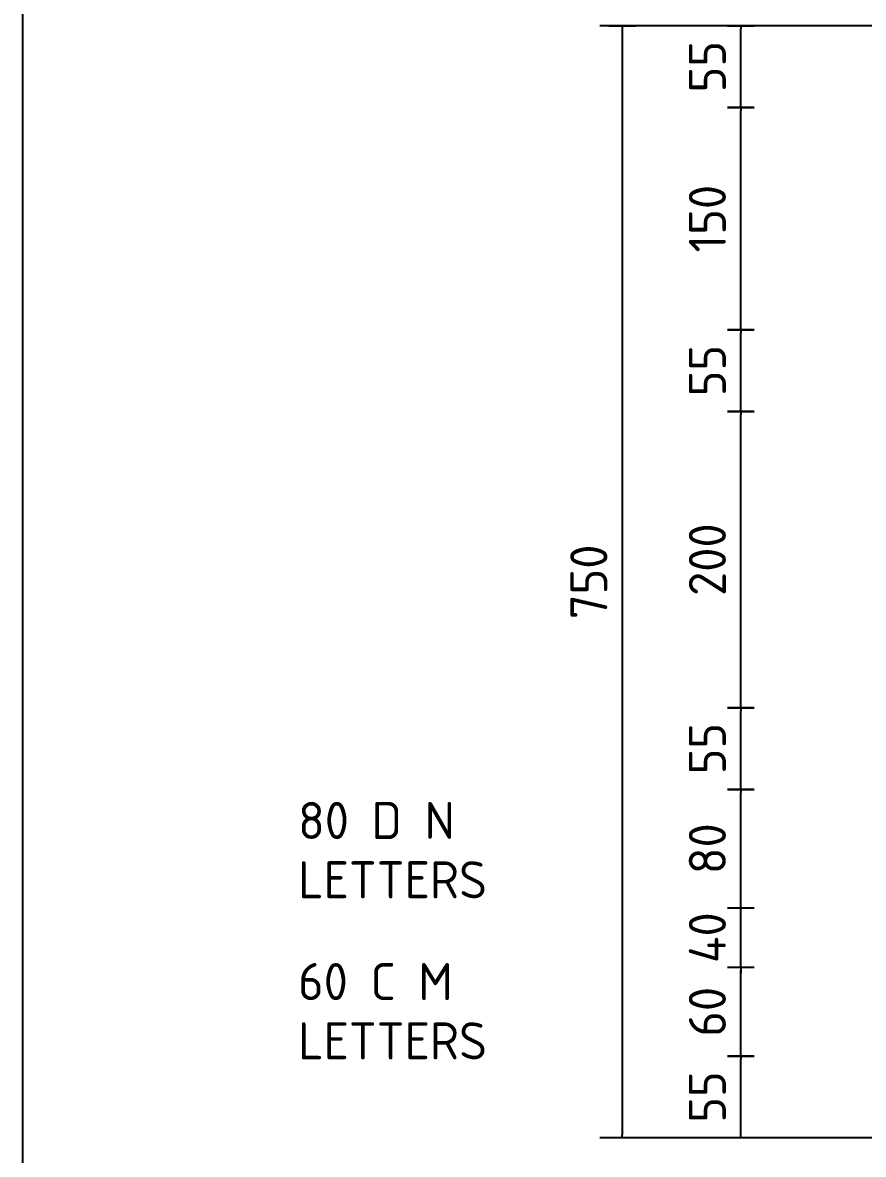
# Model space of a CAD drawing. Extents: x 0 to 420, y 0 to 297.
# Drawn here: x 13 to 69.7, y 126.6 to 202.9 of the extents above; entities that cross this region are included whole.
import ezdxf
from ezdxf.enums import TextEntityAlignment as Align

# ---------------------------------------------------------------- set-up
doc = ezdxf.new("R2010")
doc.units = 0
doc.header["$LTSCALE"] = 12
doc.header["$MEASUREMENT"] = 0
doc.layers.get('0').update_dxf_attribs({"linetype": 'CONTINUOUS'})
doc.layers.get('Defpoints').update_dxf_attribs({"linetype": 'CONTINUOUS'})
for name, color, linetype in [('COMMENTS', 4, 'CONTINUOUS'), ('L25', 1, 'CONTINUOUS'), ('L35', 3, 'CONTINUOUS'), ('TBLK18', 4, 'CONTINUOUS'), ('TBLK25', 1, 'CONTINUOUS'), ('TBLK35', 3, 'CONTINUOUS'), ('TBLK50', 7, 'CONTINUOUS')]:
    doc.layers.add(name, color=color, linetype=linetype)
doc.styles.add('ISO', font='iso3098b.shx')
doc.dimstyles.new('SIGNSDIM', dxfattribs={"dimtxt": 2.5, "dimasz": 0.2, "dimexe": 1.5, "dimexo": 2, "dimgap": 1, "dimtad": 1, "dimtoh": 1, "dimdec": 3, "dimlfac": 10, "dimrnd": 1, "dimdsep": 46, "dimtxsty": 'ISO', "dimblk": 'SGNDIM', "dimcen": 0.09, "dimse2": 1, "dimclrd": 256, "dimclre": 256, "dimclrt": 256, "dimadec": 0, "dimazin": 0, "dimtfac": 1, "dimtdec": 3, "dimtix": 1, "dimtmove": 2, "dimatfit": 3, "dimldrblk": 'SGNDIM', "dimfxl": 1, "dimtolj": 1, "dimarcsym": 0})

# ---------------------------------------------------------------- blocks, each defined once
blk = doc.blocks.new('A3BBLK')
at = {"layer": 'TBLK50'}
blk.add_line((13, 292.5), (13, 4.5), dxfattribs=at)
blk = doc.blocks.new('a3_in_vtblk std dwg')
blk.add_blockref('A3BBLK', (-3.741840828297427e-07, 1.894474053187878e-07))
at = {"layer": 'TBLK18', "style": 'ISO'}
blk.add_attdef('MR_DIRECTORATE', text='', height=1.5, dxfattribs=at).set_placement((381.4999755770158, 68.11854027699059), align=Align.CENTER)
for tag, p in [('STREET_NAME', (355.5137892048512, 62.09980777502454)), ('SUBURB_POSTCODE', (388.4876002642824, 62.09980777502456)), ('TELEPHONE_NO.', (368.3055848069769, 59.83607470429803)), ('FAX_NO.', (393.555162257961, 59.83607470429804))]:
    blk.add_attdef(tag, p, '', height=1.5, dxfattribs=at)
at = {"layer": 'TBLK25', "style": 'ISO'}
for tag, height, p in [('MR_BRANCH', 2, (381.4999755770158, 65.19891003042062)), ('ROAD_SECTION', 1.75, (384.4999996258161, 29.16173915914942)), ('SLK', 1.75, (384.4999996258161, 26.10752480193321)), ('CHAINAGE', 1.75, (384.4999996258161, 19.20540326262937))]:
    blk.add_attdef(tag, text='', height=height, dxfattribs=at).set_placement(p, align=Align.CENTER)
for tag, p, height in [('FILE_NUMBER', (371.7734368758553, 54.23654958023184), 2.5), ('DESIGNED_/_DRAWN', (371.7734368758553, 49.48654958023184), 2), ('VERIFIED', (371.7734368758553, 44.48654958023184), 2), ('APPROVED', (371.7734368758553, 39.48654958023184), 2), ('LOCAL_AUTHORITY', (370.4803377219841, 16.73347307702431), 1.25)]:
    blk.add_attdef(tag, p, '', height=height, dxfattribs=at)
at = {"layer": 'TBLK35', "style": 'ISO', "width": 0.9}
for tag, p in [('ROAD_PROJECT&NUMBER', (384.4999996258161, 32.230685934961)), ('DRAWING_DESCRIPTION', (384.4999996258161, 22.28803376023848))]:
    blk.add_attdef(tag, text='', height=2.5, dxfattribs=at).set_placement(p, align=Align.CENTER)
at = {"layer": 'TBLK50', "style": 'ISO'}
blk.add_attdef('MRWA_DRG_NUMBER', (356.2877078814561, 6.084560384789711), '', height=5, dxfattribs=at)
blk = doc.blocks.new('BLK1DES')
at = {"layer": 'COMMENTS', "style": 'ISO'}
for s, p in [('80 D N', (0, 0)), ('LETTERS', (0, -4))]:
    blk.add_text(s, height=2.5, dxfattribs=at).set_placement(p)
blk = doc.blocks.new('BLK2DES')
at = {"layer": 'COMMENTS', "style": 'ISO'}
for s, p in [('60 C M', (0, 0)), ('LETTERS', (0, -4))]:
    blk.add_text(s, height=2.5, dxfattribs=at).set_placement(p)
blk = doc.blocks.new('SGNDIM')
for p, q in [((0, 4.5), (0, -4.5)), ((0, 0), (-1, 0))]:
    blk.add_line(p, q)
blk = doc.blocks.new('*D33')
at = {"layer": 'Defpoints', "color": 0, "transparency": 16777216}
for p in [(81.54349971985914, 202.7231264215896), (53.45021712721268, 127.7231264215897), (80.99830924289063, 127.7231264215897)]:
    blk.add_point(p, dxfattribs=at)
at = {"layer": 'L25', "lineweight": -2, "transparency": 16777216}
for p, q in [((79.54349971985914, 202.7231264215896), (51.9502171272127, 202.7231264215896)), ((53.4502171272127, 202.5231264215896), (53.45021712721268, 127.9231264215897)), ((78.99830924289063, 127.7231264215897), (51.95021712721268, 127.7231264215897))]:
    blk.add_line(p, q, dxfattribs=at)
at = {"layer": 'L25', "lineweight": -2, "transparency": 16777216, "xscale": 0.2, "yscale": 0.2, "zscale": 0.2}
for p, rotation in [((53.4502171272127, 202.7231264215896), 90), ((53.45021712721268, 127.7231264215897), 270)]:
    blk.add_blockref('SGNDIM', p, dxfattribs=dict(at, rotation=rotation))
at = {"layer": 'L25', "transparency": 16777216, "insert": (51.20021712721266, 165.2231264215897), "char_height": 2.5, "attachment_point": 5, "rotation": 90, "style": 'ISO'}
blk.add_mtext('\\A1;750', dxfattribs=at)
blk = doc.blocks.new('*D15')
at = {"layer": 'Defpoints', "color": 0, "transparency": 16777216}
for p in [(61.45021712721268, 133.2231264215896), (61.45021712721268, 133.2231264215896), (61.45021712721268, 127.7231264215896)]:
    blk.add_point(p, dxfattribs=at)
at = {"layer": 'L25', "lineweight": -2, "transparency": 16777216}
blk.add_line((61.45021712721268, 127.9231264215896), (61.45021712721268, 133.0231264215896), dxfattribs=at)
at = {"layer": 'L25', "lineweight": -2, "transparency": 16777216, "xscale": 0.2, "yscale": 0.2, "zscale": 0.2}
for p, rotation in [((61.45021712721268, 133.2231264215896), 90), ((61.45021712721268, 127.7231264215896), 270)]:
    blk.add_blockref('SGNDIM', p, dxfattribs=dict(at, rotation=rotation))
at = {"layer": 'L25', "transparency": 16777216, "insert": (59.20021712721266, 130.4731264215896), "char_height": 2.5, "attachment_point": 5, "rotation": 90, "style": 'ISO'}
blk.add_mtext('\\A1;55', dxfattribs=at)
blk = doc.blocks.new('*D16')
at = {"layer": 'Defpoints', "color": 0, "transparency": 16777216}
for p in [(61.45021712721268, 139.2231264215896), (61.45021712721268, 139.2231264215896), (61.45021712721268, 133.2231264215896)]:
    blk.add_point(p, dxfattribs=at)
at = {"layer": 'L25', "lineweight": -2, "transparency": 16777216}
blk.add_line((61.45021712721268, 133.4231264215896), (61.45021712721268, 139.0231264215896), dxfattribs=at)
at = {"layer": 'L25', "lineweight": -2, "transparency": 16777216, "xscale": 0.2, "yscale": 0.2, "zscale": 0.2}
for p, rotation in [((61.45021712721268, 139.2231264215896), 90), ((61.45021712721268, 133.2231264215896), 270)]:
    blk.add_blockref('SGNDIM', p, dxfattribs=dict(at, rotation=rotation))
at = {"layer": 'L25', "transparency": 16777216, "insert": (59.20021712721266, 136.2231264215896), "char_height": 2.5, "attachment_point": 5, "rotation": 90, "style": 'ISO'}
blk.add_mtext('\\A1;60', dxfattribs=at)
blk = doc.blocks.new('*D17')
at = {"layer": 'Defpoints', "color": 0, "transparency": 16777216}
for p in [(61.45021712721268, 143.2231264215896), (61.45021712721268, 143.2231264215896), (61.45021712721268, 139.2231264215896)]:
    blk.add_point(p, dxfattribs=at)
at = {"layer": 'L25', "lineweight": -2, "transparency": 16777216}
for p, q in [((61.45021712721268, 143.4231264215896), (61.45021712721268, 143.6231264215896)), ((61.45021712721268, 139.2231264215896), (61.45021712721268, 143.2231264215896)), ((61.45021712721268, 139.0231264215896), (61.45021712721268, 138.8231264215896))]:
    blk.add_line(p, q, dxfattribs=at)
at = {"layer": 'L25', "lineweight": -2, "transparency": 16777216, "xscale": 0.2, "yscale": 0.2, "zscale": 0.2}
for p, rotation in [((61.45021712721268, 143.2231264215896), 270), ((61.45021712721268, 139.2231264215896), 90)]:
    blk.add_blockref('SGNDIM', p, dxfattribs=dict(at, rotation=rotation))
at = {"layer": 'L25', "transparency": 16777216, "insert": (59.20021712721266, 141.2231264215896), "char_height": 2.5, "attachment_point": 5, "rotation": 90, "style": 'ISO'}
blk.add_mtext('\\A1;40', dxfattribs=at)
blk = doc.blocks.new('*D18')
at = {"layer": 'Defpoints', "color": 0, "transparency": 16777216}
for p in [(61.45021712721268, 151.2231264215896), (61.45021712721268, 151.2231264215896), (61.45021712721268, 143.2231264215896)]:
    blk.add_point(p, dxfattribs=at)
at = {"layer": 'L25', "lineweight": -2, "transparency": 16777216}
blk.add_line((61.45021712721267, 143.4231264215896), (61.45021712721268, 151.0231264215896), dxfattribs=at)
at = {"layer": 'L25', "lineweight": -2, "transparency": 16777216, "xscale": 0.2, "yscale": 0.2, "zscale": 0.2}
for p, rotation in [((61.45021712721268, 151.2231264215896), 90), ((61.45021712721267, 143.2231264215896), 270)]:
    blk.add_blockref('SGNDIM', p, dxfattribs=dict(at, rotation=rotation))
at = {"layer": 'L25', "transparency": 16777216, "insert": (59.20021712721265, 147.2231264215896), "char_height": 2.5, "attachment_point": 5, "rotation": 90, "style": 'ISO'}
blk.add_mtext('\\A1;80', dxfattribs=at)
blk = doc.blocks.new('*D19')
at = {"layer": 'Defpoints', "color": 0, "transparency": 16777216}
for p in [(61.45021712721268, 156.7231264215896), (61.45021712721268, 156.7231264215896), (61.45021712721268, 151.2231264215896)]:
    blk.add_point(p, dxfattribs=at)
at = {"layer": 'L25', "lineweight": -2, "transparency": 16777216}
blk.add_line((61.45021712721268, 151.4231264215896), (61.45021712721268, 156.5231264215896), dxfattribs=at)
at = {"layer": 'L25', "lineweight": -2, "transparency": 16777216, "xscale": 0.2, "yscale": 0.2, "zscale": 0.2}
for p, rotation in [((61.45021712721268, 156.7231264215896), 90), ((61.45021712721268, 151.2231264215896), 270)]:
    blk.add_blockref('SGNDIM', p, dxfattribs=dict(at, rotation=rotation))
at = {"layer": 'L25', "transparency": 16777216, "insert": (59.20021712721265, 153.9731264215896), "char_height": 2.5, "attachment_point": 5, "rotation": 90, "style": 'ISO'}
blk.add_mtext('\\A1;55', dxfattribs=at)
blk = doc.blocks.new('*D20')
at = {"layer": 'Defpoints', "color": 0, "transparency": 16777216}
for p in [(61.45021712721268, 176.7231264215895), (61.45021712721268, 176.7231264215895), (61.45021712721268, 156.7231264215896)]:
    blk.add_point(p, dxfattribs=at)
at = {"layer": 'L25', "lineweight": -2, "transparency": 16777216}
blk.add_line((61.45021712721267, 156.9231264215896), (61.45021712721268, 176.5231264215896), dxfattribs=at)
at = {"layer": 'L25', "lineweight": -2, "transparency": 16777216, "xscale": 0.2, "yscale": 0.2, "zscale": 0.2}
for p, rotation in [((61.45021712721268, 176.7231264215895), 90), ((61.45021712721267, 156.7231264215896), 270)]:
    blk.add_blockref('SGNDIM', p, dxfattribs=dict(at, rotation=rotation))
at = {"layer": 'L25', "transparency": 16777216, "insert": (59.20021712721265, 166.7231264215896), "char_height": 2.5, "attachment_point": 5, "rotation": 90, "style": 'ISO'}
blk.add_mtext('\\A1;200', dxfattribs=at)
blk = doc.blocks.new('*D21')
at = {"layer": 'Defpoints', "color": 0, "transparency": 16777216}
for p in [(61.45021712721268, 182.2231264215895), (61.45021712721268, 182.2231264215895), (61.45021712721268, 176.7231264215895)]:
    blk.add_point(p, dxfattribs=at)
at = {"layer": 'L25', "lineweight": -2, "transparency": 16777216}
blk.add_line((61.45021712721268, 176.9231264215895), (61.45021712721268, 182.0231264215896), dxfattribs=at)
at = {"layer": 'L25', "lineweight": -2, "transparency": 16777216, "xscale": 0.2, "yscale": 0.2, "zscale": 0.2}
for p, rotation in [((61.45021712721268, 182.2231264215895), 90), ((61.45021712721268, 176.7231264215895), 270)]:
    blk.add_blockref('SGNDIM', p, dxfattribs=dict(at, rotation=rotation))
at = {"layer": 'L25', "transparency": 16777216, "insert": (59.20021712721265, 179.4731264215895), "char_height": 2.5, "attachment_point": 5, "rotation": 90, "style": 'ISO'}
blk.add_mtext('\\A1;55', dxfattribs=at)
blk = doc.blocks.new('*D22')
at = {"layer": 'Defpoints', "color": 0, "transparency": 16777216}
for p in [(61.45021712721268, 197.2231264215896), (61.45021712721268, 197.2231264215896), (61.45021712721268, 182.2231264215895)]:
    blk.add_point(p, dxfattribs=at)
at = {"layer": 'L25', "lineweight": -2, "transparency": 16777216}
blk.add_line((61.45021712721268, 182.4231264215895), (61.45021712721268, 197.0231264215896), dxfattribs=at)
at = {"layer": 'L25', "lineweight": -2, "transparency": 16777216, "xscale": 0.2, "yscale": 0.2, "zscale": 0.2}
for p, rotation in [((61.45021712721268, 197.2231264215896), 90), ((61.45021712721268, 182.2231264215895), 270)]:
    blk.add_blockref('SGNDIM', p, dxfattribs=dict(at, rotation=rotation))
at = {"layer": 'L25', "transparency": 16777216, "insert": (59.20021712721265, 189.7231264215896), "char_height": 2.5, "attachment_point": 5, "rotation": 90, "style": 'ISO'}
blk.add_mtext('\\A1;150', dxfattribs=at)
blk = doc.blocks.new('*D23')
at = {"layer": 'Defpoints', "color": 0, "transparency": 16777216}
for p in [(61.45021712721268, 202.7231264215895), (61.45021712721268, 202.7231264215895), (61.45021712721268, 197.2231264215896)]:
    blk.add_point(p, dxfattribs=at)
at = {"layer": 'L25', "lineweight": -2, "transparency": 16777216}
blk.add_line((61.45021712721268, 197.4231264215896), (61.45021712721268, 202.5231264215896), dxfattribs=at)
at = {"layer": 'L25', "lineweight": -2, "transparency": 16777216, "xscale": 0.2, "yscale": 0.2, "zscale": 0.2}
for p, rotation in [((61.45021712721268, 202.7231264215895), 90), ((61.45021712721268, 197.2231264215896), 270)]:
    blk.add_blockref('SGNDIM', p, dxfattribs=dict(at, rotation=rotation))
at = {"layer": 'L25', "transparency": 16777216, "insert": (59.20021712721265, 199.9731264215896), "char_height": 2.5, "attachment_point": 5, "rotation": 90, "style": 'ISO'}
blk.add_mtext('\\A1;55', dxfattribs=at)

msp = doc.modelspace()

# ---------------------------------------------------------------- block references
msp.add_blockref('a3_in_vtblk std dwg', (3.448121788096614e-07, -4.782923497259617e-07))
at = {"layer": 'L35'}
for name, p in [('BLK1DES', (31.58538037355493, 147.8776621426388)), ('BLK2DES', (31.58538037355493, 137.0132292239838))]:
    msp.add_blockref(name, p, dxfattribs=at)

# ---------------------------------------------------------------- dimensions: what is measured, and where the dimension line sits
at = {"layer": 'L25'}
for base, p1, p2, override, picture, middle in [((53.45021712721268, 127.7231264215897), (81.54349971985914, 202.7231264215896), (80.99830924289063, 127.7231264215897), {"dimse2": 0}, '*D33', (51.20021712721266, 165.2231264215897)), ((61.45021712721268, 202.7231264215895), (61.45021712721268, 197.2231264215896), (61.45021712721268, 202.7231264215895), {"dimse1": 1}, '*D23', (59.20021712721265, 199.9731264215896)), ((61.45021712721268, 197.2231264215896), (61.45021712721268, 182.2231264215895), (61.45021712721268, 197.2231264215896), {"dimse1": 1}, '*D22', (59.20021712721265, 189.7231264215896)), ((61.45021712721268, 182.2231264215895), (61.45021712721268, 176.7231264215895), (61.45021712721268, 182.2231264215895), {"dimse1": 1}, '*D21', (59.20021712721265, 179.4731264215895)), ((61.45021712721268, 176.7231264215895), (61.45021712721268, 156.7231264215896), (61.45021712721268, 176.7231264215895), {"dimse1": 1}, '*D20', (59.20021712721265, 166.7231264215896)), ((61.45021712721268, 156.7231264215896), (61.45021712721268, 151.2231264215896), (61.45021712721268, 156.7231264215896), {"dimse1": 1}, '*D19', (59.20021712721265, 153.9731264215896)), ((61.45021712721268, 151.2231264215896), (61.45021712721268, 143.2231264215896), (61.45021712721268, 151.2231264215896), {"dimse1": 1}, '*D18', (59.20021712721265, 147.2231264215896)), ((61.45021712721268, 143.2231264215896), (61.45021712721268, 139.2231264215896), (61.45021712721268, 143.2231264215896), {"dimse1": 1}, '*D17', (59.20021712721266, 141.2231264215896)), ((61.45021712721268, 139.2231264215896), (61.45021712721268, 133.2231264215896), (61.45021712721268, 139.2231264215896), {"dimse1": 1}, '*D16', (59.20021712721266, 136.2231264215896)), ((61.45021712721268, 133.2231264215896), (61.45021712721268, 127.7231264215896), (61.45021712721268, 133.2231264215896), {"dimse1": 1}, '*D15', (59.20021712721266, 130.4731264215896))]:
    dim = msp.add_linear_dim(base=base, p1=p1, p2=p2, angle=90, dimstyle='SIGNSDIM', override=override, dxfattribs=at)
    dim.commit()
    dim.dimension.update_dxf_attribs({"geometry": picture, "text_midpoint": middle})

doc.saveas('drawing.dxf')
